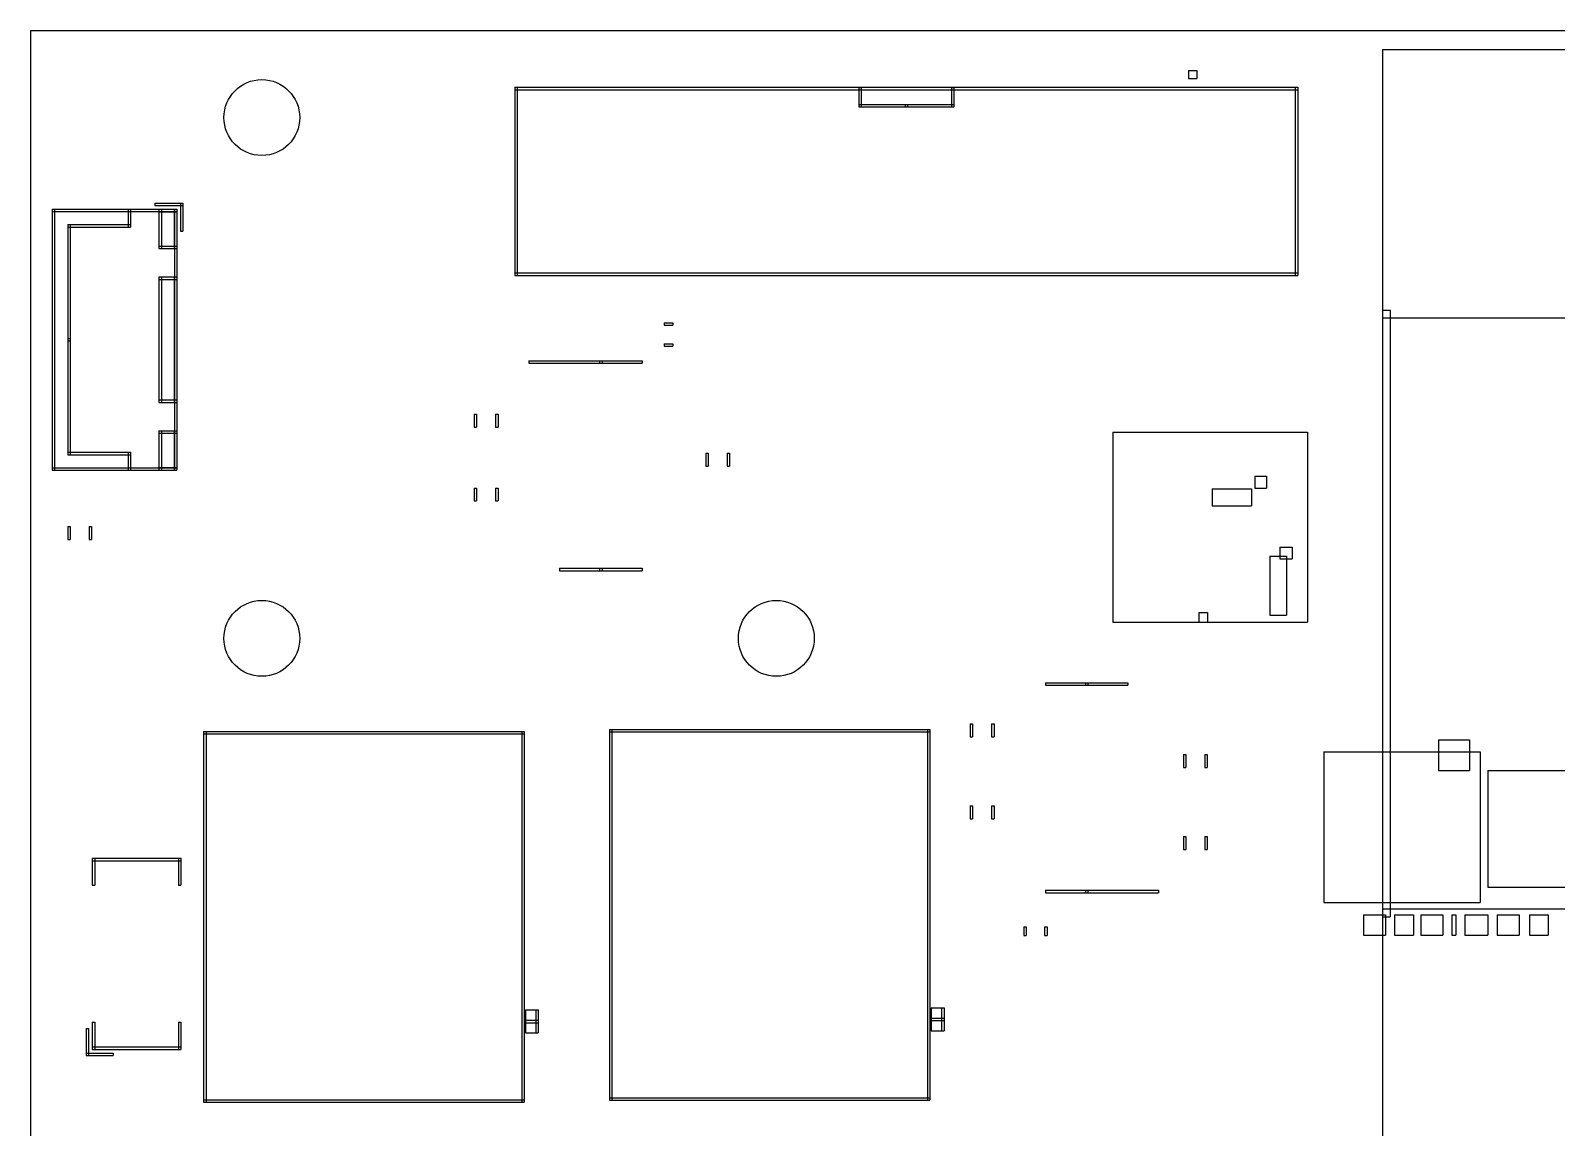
# Model space of a CAD drawing. Header units: metres. Extents: x 0 to 6012, y -4605 to 0.
# Drawn here: x 0 to 2931, y -2106 to 0 of the extents above; entities that cross this region are included whole.
import ezdxf

# ---------------------------------------------------------------- set-up
doc = ezdxf.new("R2010")
doc.units = ezdxf.units.M

msp = doc.modelspace()

# ---------------------------------------------------------------- linework, layer by layer
for q in [(5860.23622, 0), (0, -4604.96063)]:
    msp.add_line((0, 0), q)
for centre in [(444.314961, -167.07874), (444.314961, -1167.07874), (1432.503937, -1167.07874)]:
    msp.add_circle(centre, 72.834646)
at = {"layer": '1'}
for p, q in [((2596.633858, -36.594488), (3111.633858, -36.594488)), ((2596.633858, -36.594488), (2596.633858, -551.594488)), ((2224.212598, -76.574803), (2239.96063, -76.574803)), ((2224.212598, -76.574803), (2224.212598, -92.322835)), ((2239.96063, -76.574803), (2239.96063, -92.322835)), ((929.980315, -108.720472), (2434.192913, -108.720472)), ((929.980315, -108.720472), (929.980315, -113.720472)), ((929.980315, -108.720472), (934.980315, -108.720472)), ((929.980315, -108.720472), (929.980315, -470.019685)), ((929.980315, -113.720472), (2434.192913, -113.720472)), ((934.980315, -108.720472), (934.980315, -470.019685)), ((1590.724409, -109.086614), (1595.448819, -109.086614)), ((1590.724409, -109.086614), (1590.724409, -146.811024)), ((1595.448819, -109.086614), (1595.448819, -146.811024)), ((1768.724409, -109.086614), (1773.448819, -109.086614)), ((1768.724409, -109.086614), (1768.724409, -146.811024)), ((1773.448819, -109.086614), (1773.448819, -146.811024)), ((2224.212598, -92.322835), (2239.96063, -92.322835)), ((2429.192913, -108.720472), (2434.192913, -108.720472)), ((2429.192913, -108.720472), (2429.192913, -470.019685)), ((2434.192913, -108.720472), (2434.192913, -470.019685)), ((2434.192913, -108.720472), (2434.192913, -113.720472)), ((1590.724409, -142.086614), (1684.448819, -142.086614)), ((1590.724409, -142.086614), (1590.724409, -146.811024)), ((1679.724409, -142.086614), (1773.448819, -142.086614)), ((1679.724409, -142.086614), (1679.724409, -146.811024)), ((1684.448819, -142.086614), (1684.448819, -146.811024)), ((1773.448819, -142.086614), (1773.448819, -146.811024)), ((1590.724409, -146.811024), (1595.448819, -146.811024)), ((1590.724409, -146.811024), (1684.448819, -146.811024)), ((1679.724409, -146.811024), (1773.448819, -146.811024)), ((1768.724409, -146.811024), (1773.448819, -146.811024)), ((41.535433, -342.716535), (46.259843, -342.716535)), ((41.535433, -342.716535), (41.535433, -844.291339)), ((41.535433, -342.716535), (281.299213, -342.716535)), ((41.535433, -342.716535), (41.535433, -347.440945)), ((41.535433, -347.440945), (281.299213, -347.440945)), ((46.259843, -342.716535), (46.259843, -844.291339)), ((187.598425, -343.110236), (192.322835, -343.110236)), ((187.598425, -343.110236), (187.598425, -377.362205)), ((192.322835, -343.110236), (192.322835, -377.362205)), ((238.779528, -331.299213), (292.716535, -331.299213)), ((238.779528, -331.299213), (238.779528, -336.023622)), ((238.779528, -336.023622), (292.716535, -336.023622)), ((246.653543, -343.110236), (280.905512, -343.110236)), ((246.653543, -343.110236), (246.653543, -347.834646)), ((246.653543, -343.110236), (251.377953, -343.110236)), ((246.653543, -343.110236), (246.653543, -418.700787)), ((246.653543, -347.834646), (280.905512, -347.834646)), ((251.377953, -343.110236), (251.377953, -418.700787)), ((276.181102, -343.110236), (280.905512, -343.110236)), ((276.181102, -343.110236), (276.181102, -418.700787)), ((276.574803, -342.716535), (281.299213, -342.716535)), ((276.574803, -342.716535), (276.574803, -844.291339)), ((280.905512, -343.110236), (280.905512, -418.700787)), ((280.905512, -343.110236), (280.905512, -347.834646)), ((281.299213, -342.716535), (281.299213, -347.440945)), ((281.299213, -342.716535), (281.299213, -844.291339)), ((287.992126, -331.299213), (292.716535, -331.299213)), ((287.992126, -331.299213), (287.992126, -385.23622)), ((292.716535, -331.299213), (292.716535, -385.23622)), ((292.716535, -331.299213), (292.716535, -336.023622)), ((71.456693, -372.637795), (76.181102, -372.637795)), ((71.456693, -372.637795), (71.456693, -595.866142)), ((71.456693, -372.637795), (192.322835, -372.637795)), ((71.456693, -372.637795), (71.456693, -377.362205)), ((71.456693, -377.362205), (192.322835, -377.362205)), ((76.181102, -372.637795), (76.181102, -595.866142)), ((187.598425, -377.362205), (192.322835, -377.362205)), ((192.322835, -372.637795), (192.322835, -377.362205)), ((287.992126, -385.23622), (292.716535, -385.23622)), ((246.653543, -413.976378), (280.905512, -413.976378)), ((246.653543, -413.976378), (246.653543, -418.700787)), ((246.653543, -418.700787), (280.905512, -418.700787)), ((246.653543, -418.700787), (251.377953, -418.700787)), ((276.181102, -418.700787), (280.905512, -418.700787)), ((280.905512, -413.976378), (280.905512, -418.700787)), ((929.980315, -465.019685), (2434.192913, -465.019685)), ((929.980315, -465.019685), (929.980315, -470.019685)), ((2434.192913, -465.019685), (2434.192913, -470.019685)), ((246.653543, -473.031496), (280.905512, -473.031496)), ((246.653543, -473.031496), (246.653543, -477.755906)), ((246.653543, -473.031496), (251.377953, -473.031496)), ((246.653543, -473.031496), (246.653543, -713.976378)), ((246.653543, -477.755906), (280.905512, -477.755906)), ((251.377953, -473.031496), (251.377953, -713.976378)), ((276.181102, -473.031496), (280.905512, -473.031496)), ((276.181102, -473.031496), (276.181102, -713.976378)), ((280.905512, -473.031496), (280.905512, -477.755906)), ((280.905512, -473.031496), (280.905512, -713.976378)), ((929.980315, -470.019685), (2434.192913, -470.019685)), ((929.980315, -470.019685), (934.980315, -470.019685)), ((2429.192913, -470.019685), (2434.192913, -470.019685)), ((2596.633858, -536.594488), (2611.633858, -536.594488)), ((2596.633858, -536.594488), (2596.633858, -1701.594488)), ((2596.633858, -551.594488), (3111.633858, -551.594488)), ((2611.633858, -536.594488), (2611.633858, -1701.594488)), ((1217.272953, -561.220472), (1233.514449, -561.220472)), ((1217.272953, -561.220472), (1217.272953, -565.944882)), ((1217.272953, -565.944882), (1233.514449, -565.944882)), ((1233.514449, -561.220472), (1233.514449, -565.944882)), ((71.456693, -591.141732), (76.181102, -591.141732)), ((71.456693, -591.141732), (71.456693, -814.370079)), ((71.456693, -595.866142), (76.181102, -595.866142)), ((76.181102, -591.141732), (76.181102, -814.370079)), ((1217.272953, -601.377953), (1233.514449, -601.377953)), ((1217.272953, -601.377953), (1217.272953, -606.102362)), ((1217.272953, -606.102362), (1233.514449, -606.102362)), ((1233.514449, -601.377953), (1233.514449, -606.102362)), ((957.283465, -634.055118), (1097.834646, -634.055118)), ((957.283465, -634.055118), (957.283465, -638.779528)), ((957.283465, -638.779528), (1097.834646, -638.779528)), ((1093.110236, -634.055118), (1174.606299, -634.055118)), ((1093.110236, -634.055118), (1093.110236, -638.779528)), ((1093.110236, -638.779528), (1174.606299, -638.779528)), ((1097.834646, -634.055118), (1097.834646, -638.779528)), ((1174.606299, -634.055118), (1174.606299, -638.779528)), ((246.653543, -709.251969), (280.905512, -709.251969)), ((246.653543, -709.251969), (246.653543, -713.976378)), ((246.653543, -713.976378), (251.377953, -713.976378)), ((246.653543, -713.976378), (280.905512, -713.976378)), ((276.181102, -713.976378), (280.905512, -713.976378)), ((280.905512, -709.251969), (280.905512, -713.976378)), ((852.066929, -736.625039), (856.791339, -736.625039)), ((852.066929, -736.625039), (852.066929, -761.406457)), ((852.066929, -761.406457), (856.791339, -761.406457)), ((856.791339, -736.625039), (856.791339, -761.406457)), ((893.208661, -736.625039), (897.933071, -736.625039)), ((893.208661, -736.625039), (893.208661, -761.406457)), ((893.208661, -761.406457), (897.933071, -761.406457)), ((897.933071, -736.625039), (897.933071, -761.406457)), ((246.653543, -768.307087), (251.377953, -768.307087)), ((246.653543, -768.307087), (246.653543, -843.897638)), ((246.653543, -768.307087), (280.905512, -768.307087)), ((246.653543, -768.307087), (246.653543, -773.031496)), ((246.653543, -773.031496), (280.905512, -773.031496)), ((251.377953, -768.307087), (251.377953, -843.897638)), ((276.181102, -768.307087), (280.905512, -768.307087)), ((276.181102, -768.307087), (276.181102, -843.897638)), ((280.905512, -768.307087), (280.905512, -843.897638)), ((280.905512, -768.307087), (280.905512, -773.031496)), ((2078.774331, -771.280079), (2453.013465, -771.280079)), ((2078.774331, -771.280079), (2078.774331, -1135.670551)), ((2453.013465, -771.280079), (2453.013465, -1135.670551)), ((71.456693, -809.645669), (192.322835, -809.645669)), ((71.456693, -809.645669), (71.456693, -814.370079)), ((71.456693, -814.370079), (76.181102, -814.370079)), ((71.456693, -814.370079), (192.322835, -814.370079)), ((187.598425, -809.645669), (192.322835, -809.645669)), ((187.598425, -809.645669), (187.598425, -843.897638)), ((192.322835, -809.645669), (192.322835, -843.897638)), ((192.322835, -809.645669), (192.322835, -814.370079)), ((1296.948819, -811.428189), (1301.673228, -811.428189)), ((1296.948819, -811.428189), (1296.948819, -836.209606)), ((1301.673228, -811.428189), (1301.673228, -836.209606)), ((1338.090551, -811.428189), (1342.814961, -811.428189)), ((1338.090551, -811.428189), (1338.090551, -836.209606)), ((1342.814961, -811.428189), (1342.814961, -836.209606)), ((41.535433, -839.566929), (281.299213, -839.566929)), ((41.535433, -839.566929), (41.535433, -844.291339)), ((41.535433, -844.291339), (281.299213, -844.291339)), ((41.535433, -844.291339), (46.259843, -844.291339)), ((187.598425, -843.897638), (192.322835, -843.897638)), ((246.653543, -839.173228), (280.905512, -839.173228)), ((246.653543, -839.173228), (246.653543, -843.897638)), ((246.653543, -843.897638), (251.377953, -843.897638)), ((246.653543, -843.897638), (280.905512, -843.897638)), ((276.181102, -843.897638), (280.905512, -843.897638)), ((276.574803, -844.291339), (281.299213, -844.291339)), ((280.905512, -839.173228), (280.905512, -843.897638)), ((281.299213, -839.566929), (281.299213, -844.291339)), ((1296.948819, -836.209606), (1301.673228, -836.209606)), ((1338.090551, -836.209606), (1342.814961, -836.209606)), ((852.066929, -878.357323), (856.791339, -878.357323)), ((852.066929, -878.357323), (852.066929, -903.13874)), ((856.791339, -878.357323), (856.791339, -903.13874)), ((893.208661, -878.357323), (897.933071, -878.357323)), ((893.208661, -878.357323), (893.208661, -903.13874)), ((897.933071, -878.357323), (897.933071, -903.13874)), ((2351.594843, -855.619055), (2374.186339, -855.619055)), ((2351.594843, -855.619055), (2351.594843, -878.480591)), ((2351.594843, -878.480591), (2374.186339, -878.480591)), ((2374.186339, -855.619055), (2374.186339, -878.480591)), ((852.066929, -903.13874), (856.791339, -903.13874)), ((893.208661, -903.13874), (897.933071, -903.13874)), ((2269.544134, -879.760157), (2345.38126, -879.760157)), ((2269.544134, -879.760157), (2269.544134, -912.659409)), ((2345.38126, -879.760157), (2345.38126, -912.659409)), ((2269.544134, -912.659409), (2345.38126, -912.659409)), ((71.555118, -952.17622), (76.279528, -952.17622)), ((71.555118, -952.17622), (71.555118, -976.957638)), ((76.279528, -952.17622), (76.279528, -976.957638)), ((112.69685, -952.17622), (117.42126, -952.17622)), ((112.69685, -952.17622), (112.69685, -976.957638)), ((117.42126, -952.17622), (117.42126, -976.957638)), ((71.555118, -976.957638), (76.279528, -976.957638)), ((112.69685, -976.957638), (117.42126, -976.957638)), ((2399.740512, -991.952598), (2422.996654, -991.952598)), ((2399.740512, -991.952598), (2399.740512, -1014.020984)), ((2422.996654, -991.952598), (2422.996654, -1014.020984)), ((2380.180315, -1009.435354), (2412.690866, -1009.435354)), ((2380.180315, -1009.435354), (2380.180315, -1122.74378)), ((2399.740512, -1014.020984), (2422.996654, -1014.020984)), ((2412.690866, -1009.435354), (2412.690866, -1122.74378)), ((1016.338583, -1032.480315), (1097.834646, -1032.480315)), ((1016.338583, -1032.480315), (1016.338583, -1037.204724)), ((1016.338583, -1037.204724), (1097.834646, -1037.204724)), ((1093.110236, -1032.480315), (1174.606299, -1032.480315)), ((1093.110236, -1032.480315), (1093.110236, -1037.204724)), ((1093.110236, -1037.204724), (1174.606299, -1037.204724)), ((1097.834646, -1032.480315), (1097.834646, -1037.204724)), ((1174.606299, -1032.480315), (1174.606299, -1037.204724)), ((2078.774331, -1135.670551), (2453.013465, -1135.670551)), ((2244.233425, -1117.620472), (2260.630512, -1117.620472)), ((2244.233425, -1117.620472), (2244.233425, -1135.70878)), ((2244.233425, -1135.70878), (2260.630512, -1135.70878)), ((2260.630512, -1117.620472), (2260.630512, -1135.70878)), ((2380.180315, -1122.74378), (2412.690866, -1122.74378)), ((1949.409449, -1252.165354), (2030.905512, -1252.165354)), ((1949.409449, -1252.165354), (1949.409449, -1256.889764)), ((1949.409449, -1256.889764), (2030.905512, -1256.889764)), ((2026.181102, -1252.165354), (2107.677165, -1252.165354)), ((2026.181102, -1252.165354), (2026.181102, -1256.889764)), ((2026.181102, -1256.889764), (2107.677165, -1256.889764)), ((2030.905512, -1252.165354), (2030.905512, -1256.889764)), ((2107.677165, -1252.165354), (2107.677165, -1256.889764)), ((332.38189, -1345.866142), (948.129921, -1345.866142)), ((332.38189, -1345.866142), (332.38189, -1350.590551)), ((332.38189, -1345.866142), (337.106299, -1345.866142)), ((332.38189, -1345.866142), (332.38189, -2057.677165)), ((337.106299, -1345.866142), (337.106299, -2057.677165)), ((943.405512, -1345.866142), (948.129921, -1345.866142)), ((943.405512, -1345.866142), (943.405512, -2057.677165)), ((948.129921, -1345.866142), (948.129921, -1350.590551)), ((948.129921, -1345.866142), (948.129921, -2057.677165)), ((1111.909449, -1341.929134), (1727.65748, -1341.929134)), ((1111.909449, -1341.929134), (1111.909449, -1346.653543)), ((1111.909449, -1341.929134), (1116.633858, -1341.929134)), ((1111.909449, -1341.929134), (1111.909449, -2053.740157)), ((1111.909449, -1346.653543), (1727.65748, -1346.653543)), ((1116.633858, -1341.929134), (1116.633858, -2053.740157)), ((1722.933071, -1341.929134), (1727.65748, -1341.929134)), ((1722.933071, -1341.929134), (1722.933071, -2053.740157)), ((1727.65748, -1341.929134), (1727.65748, -2053.740157)), ((1727.65748, -1341.929134), (1727.65748, -1346.653543)), ((1804.822835, -1331.113228), (1809.547244, -1331.113228)), ((1804.822835, -1331.113228), (1804.822835, -1355.894646)), ((1809.547244, -1331.113228), (1809.547244, -1355.894646)), ((1845.964567, -1331.113228), (1850.688976, -1331.113228)), ((1845.964567, -1331.113228), (1845.964567, -1355.894646)), ((1850.688976, -1331.113228), (1850.688976, -1355.894646)), ((332.38189, -1350.590551), (948.129921, -1350.590551)), ((1804.822835, -1355.894646), (1809.547244, -1355.894646)), ((1845.964567, -1355.894646), (1850.688976, -1355.894646)), ((2704.462874, -1361.567638), (2763.689449, -1361.567638)), ((2704.462874, -1361.567638), (2704.462874, -1421.016142)), ((2763.689449, -1361.567638), (2763.689449, -1421.016142)), ((2214.271654, -1390.168346), (2218.996063, -1390.168346)), ((2214.271654, -1390.168346), (2214.271654, -1414.949764)), ((2218.996063, -1390.168346), (2218.996063, -1414.949764)), ((2255.413386, -1390.168346), (2260.137795, -1390.168346)), ((2255.413386, -1390.168346), (2255.413386, -1414.949764)), ((2260.137795, -1390.168346), (2260.137795, -1414.949764)), ((2484.100236, -1385.103386), (2784.423386, -1385.103386)), ((2484.100236, -1385.103386), (2484.100236, -1674.056614)), ((2784.423386, -1385.103386), (2784.423386, -1674.056614)), ((2214.271654, -1414.949764), (2218.996063, -1414.949764)), ((2255.413386, -1414.949764), (2260.137795, -1414.949764)), ((2704.462874, -1421.016142), (2763.689449, -1421.016142)), ((2799.119685, -1420.579961), (2964.211181, -1420.579961)), ((2799.119685, -1420.579961), (2799.119685, -1644.490157)), ((1804.822835, -1488.593543), (1809.547244, -1488.593543)), ((1804.822835, -1488.593543), (1804.822835, -1513.374961)), ((1809.547244, -1488.593543), (1809.547244, -1513.374961)), ((1845.964567, -1488.593543), (1850.688976, -1488.593543)), ((1845.964567, -1488.593543), (1845.964567, -1513.374961)), ((1850.688976, -1488.593543), (1850.688976, -1513.374961)), ((1804.822835, -1513.374961), (1809.547244, -1513.374961)), ((1845.964567, -1513.374961), (1850.688976, -1513.374961)), ((2214.271654, -1547.648661), (2218.996063, -1547.648661)), ((2214.271654, -1547.648661), (2214.271654, -1572.430079)), ((2218.996063, -1547.648661), (2218.996063, -1572.430079)), ((2255.413386, -1547.648661), (2260.137795, -1547.648661)), ((2255.413386, -1547.648661), (2255.413386, -1572.430079)), ((2260.137795, -1547.648661), (2260.137795, -1572.430079)), ((2214.271654, -1572.430079), (2218.996063, -1572.430079)), ((2255.413386, -1572.430079), (2260.137795, -1572.430079)), ((118.700787, -1589.173228), (288.779528, -1589.173228)), ((118.700787, -1589.173228), (118.700787, -1593.897638)), ((118.700787, -1589.173228), (123.425197, -1589.173228)), ((118.700787, -1589.173228), (118.700787, -1641.141732)), ((118.700787, -1593.897638), (288.779528, -1593.897638)), ((123.425197, -1589.173228), (123.425197, -1641.141732)), ((284.055118, -1589.173228), (288.779528, -1589.173228)), ((284.055118, -1589.173228), (284.055118, -1641.141732)), ((288.779528, -1589.173228), (288.779528, -1593.897638)), ((288.779528, -1589.173228), (288.779528, -1641.141732)), ((118.700787, -1641.141732), (123.425197, -1641.141732)), ((284.055118, -1641.141732), (288.779528, -1641.141732)), ((1949.409449, -1650.590551), (2030.905512, -1650.590551)), ((1949.409449, -1650.590551), (1949.409449, -1655.314961)), ((1949.409449, -1655.314961), (2030.905512, -1655.314961)), ((2026.181102, -1650.590551), (2166.732283, -1650.590551)), ((2026.181102, -1650.590551), (2026.181102, -1655.314961)), ((2026.181102, -1655.314961), (2166.732283, -1655.314961)), ((2030.905512, -1650.590551), (2030.905512, -1655.314961)), ((2166.732283, -1650.590551), (2166.732283, -1655.314961)), ((2799.119685, -1644.490157), (2964.211181, -1644.490157)), ((2484.100236, -1674.056614), (2784.423386, -1674.056614)), ((2560.561654, -1697.868465), (2602.388504, -1697.868465)), ((2560.561654, -1697.868465), (2560.561654, -1736.745433)), ((2596.633858, -1686.594488), (3111.633858, -1686.594488)), ((2596.633858, -1686.594488), (2596.633858, -2201.594488)), ((2602.388504, -1697.868465), (2602.388504, -1736.745433)), ((2619.74626, -1697.890157), (2656.234646, -1697.890157)), ((2619.74626, -1697.890157), (2619.74626, -1736.745433)), ((2656.234646, -1697.890157), (2656.234646, -1736.745433)), ((2670.633819, -1697.853504), (2712.447638, -1697.853504)), ((2670.633819, -1697.853504), (2670.633819, -1736.660197)), ((2712.447638, -1697.853504), (2712.447638, -1736.660197)), ((2729.805433, -1698.076575), (2737.891457, -1698.076575)), ((2729.805433, -1698.076575), (2729.805433, -1736.593543)), ((2737.891457, -1698.076575), (2737.891457, -1736.593543)), ((2754.657953, -1697.949173), (2799.429921, -1697.949173)), ((2754.657953, -1697.949173), (2754.657953, -1736.631575)), ((2799.429921, -1697.949173), (2799.429921, -1736.631575)), ((2816.787677, -1697.799843), (2859.143661, -1697.799843)), ((2816.787677, -1697.799843), (2816.787677, -1736.734646)), ((2859.143661, -1697.799843), (2859.143661, -1736.734646)), ((2878.917874, -1697.890157), (2914.814528, -1697.890157)), ((2878.917874, -1697.890157), (2878.917874, -1736.745433)), ((2914.814528, -1697.890157), (2914.814528, -1736.745433)), ((1907.677165, -1721.209961), (1912.401575, -1721.209961)), ((1907.677165, -1721.209961), (1907.677165, -1737.451457)), ((1912.401575, -1721.209961), (1912.401575, -1737.451457)), ((1947.834646, -1721.209961), (1952.559055, -1721.209961)), ((1947.834646, -1721.209961), (1947.834646, -1737.451457)), ((1952.559055, -1721.209961), (1952.559055, -1737.451457)), ((2596.633858, -1701.594488), (2611.633858, -1701.594488)), ((1907.677165, -1737.451457), (1912.401575, -1737.451457)), ((1947.834646, -1737.451457), (1952.559055, -1737.451457)), ((2560.561654, -1736.745433), (2602.388504, -1736.745433)), ((2619.74626, -1736.745433), (2656.234646, -1736.745433)), ((2670.633819, -1736.660197), (2712.447638, -1736.660197)), ((2729.805433, -1736.593543), (2737.891457, -1736.593543)), ((2754.657953, -1736.631575), (2799.429921, -1736.631575)), ((2816.787677, -1736.734646), (2859.143661, -1736.734646)), ((2878.917874, -1736.745433), (2914.814528, -1736.745433)), ((118.700787, -1904.133858), (123.425197, -1904.133858)), ((118.700787, -1904.133858), (118.700787, -1956.102362)), ((123.425197, -1904.133858), (123.425197, -1956.102362)), ((284.055118, -1904.133858), (288.779528, -1904.133858)), ((284.055118, -1904.133858), (284.055118, -1956.102362)), ((288.779528, -1904.133858), (288.779528, -1956.102362)), ((950.688976, -1880.511811), (975.098425, -1880.511811)), ((950.688976, -1880.511811), (950.688976, -1904.92126)), ((950.688976, -1900.19685), (975.098425, -1900.19685)), ((950.688976, -1900.19685), (950.688976, -1924.606299)), ((950.688976, -1904.92126), (975.098425, -1904.92126)), ((970.374016, -1880.511811), (975.098425, -1880.511811)), ((970.374016, -1880.511811), (970.374016, -1924.606299)), ((975.098425, -1880.511811), (975.098425, -1904.92126)), ((975.098425, -1880.511811), (975.098425, -1924.606299)), ((975.098425, -1900.19685), (975.098425, -1924.606299)), ((1730.216535, -1876.574803), (1754.625984, -1876.574803)), ((1730.216535, -1876.574803), (1730.216535, -1900.984252)), ((1730.216535, -1896.259843), (1754.625984, -1896.259843)), ((1730.216535, -1896.259843), (1730.216535, -1920.669291)), ((1730.216535, -1900.984252), (1754.625984, -1900.984252)), ((1749.901575, -1876.574803), (1754.625984, -1876.574803)), ((1749.901575, -1876.574803), (1749.901575, -1920.669291)), ((1754.625984, -1876.574803), (1754.625984, -1920.669291)), ((1754.625984, -1876.574803), (1754.625984, -1900.984252)), ((1754.625984, -1896.259843), (1754.625984, -1920.669291)), ((106.889764, -1915.944882), (111.614173, -1915.944882)), ((106.889764, -1915.944882), (106.889764, -1967.913386)), ((111.614173, -1915.944882), (111.614173, -1967.913386)), ((950.688976, -1924.606299), (975.098425, -1924.606299)), ((970.374016, -1924.606299), (975.098425, -1924.606299)), ((1730.216535, -1920.669291), (1754.625984, -1920.669291)), ((1749.901575, -1920.669291), (1754.625984, -1920.669291)), ((106.889764, -1963.188976), (158.858268, -1963.188976)), ((106.889764, -1963.188976), (106.889764, -1967.913386)), ((118.700787, -1951.377953), (288.779528, -1951.377953)), ((118.700787, -1951.377953), (118.700787, -1956.102362)), ((118.700787, -1956.102362), (288.779528, -1956.102362)), ((118.700787, -1956.102362), (123.425197, -1956.102362)), ((158.858268, -1963.188976), (158.858268, -1967.913386)), ((284.055118, -1956.102362), (288.779528, -1956.102362)), ((288.779528, -1951.377953), (288.779528, -1956.102362)), ((106.889764, -1967.913386), (158.858268, -1967.913386)), ((106.889764, -1967.913386), (111.614173, -1967.913386)), ((1111.909449, -2049.015748), (1727.65748, -2049.015748)), ((1111.909449, -2049.015748), (1111.909449, -2053.740157)), ((1727.65748, -2049.015748), (1727.65748, -2053.740157)), ((332.38189, -2052.952756), (948.129921, -2052.952756)), ((332.38189, -2052.952756), (332.38189, -2057.677165)), ((332.38189, -2057.677165), (337.106299, -2057.677165)), ((332.38189, -2057.677165), (948.129921, -2057.677165)), ((943.405512, -2057.677165), (948.129921, -2057.677165)), ((948.129921, -2052.952756), (948.129921, -2057.677165)), ((1111.909449, -2053.740157), (1116.633858, -2053.740157)), ((1111.909449, -2053.740157), (1727.65748, -2053.740157)), ((1722.933071, -2053.740157), (1727.65748, -2053.740157))]:
    msp.add_line(p, q, dxfattribs=at)

doc.saveas('drawing.dxf')
